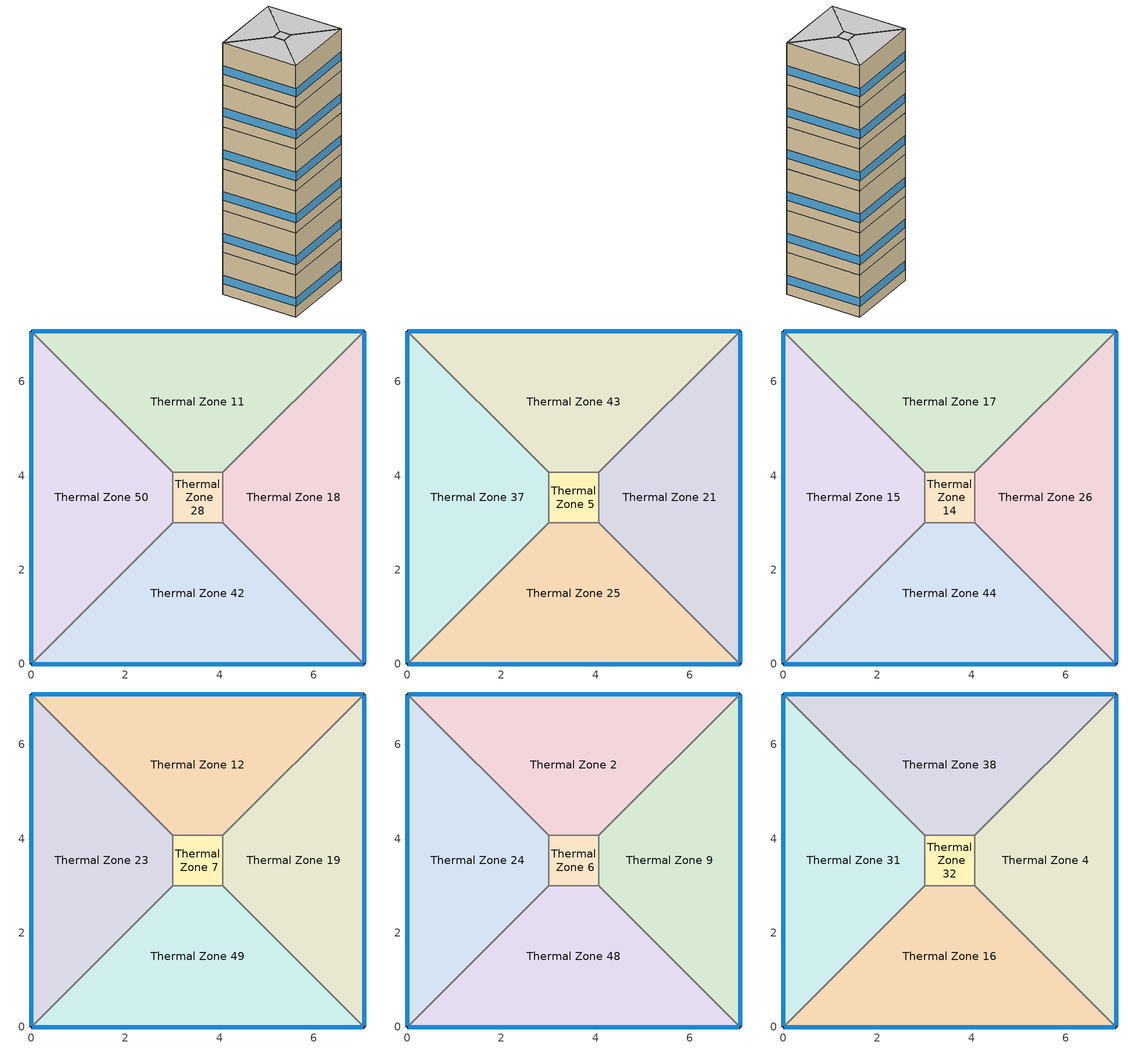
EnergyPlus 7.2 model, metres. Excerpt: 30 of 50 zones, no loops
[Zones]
Thermal Zone 28
 floor ground (000_ExtSlabCarpet_4in_ClimateZone 1-8): 3,3 3,4.07 4.07,4.07 4.07,3 z0
 wall to Thermal Zone 11 (000_Interior Wall): 4.07,4.07 3,4.07 z0:4
 wall to Thermal Zone 42 (000_Interior Wall): 3,3 4.07,3 z0:4
 wall to Thermal Zone 18 (000_Interior Wall): 4.07,3 4.07,4.07 z0:4
 wall to Thermal Zone 50 (000_Interior Wall): 3,4.07 3,3 z0:4
Thermal Zone 11
 floor ground (000_ExtSlabCarpet_4in_ClimateZone 1-8): 0,7.07 7.07,7.07 4.07,4.07 3,4.07 z0
 wall outside (ASHRAE_189.1-2009_ExtWall_SteelFrame_ClimateZone 4-8): 7.07,7.07 0,7.07 z0:4
 wall to Thermal Zone 18 (000_Interior Wall): 4.07,4.07 7.07,7.07 z0:4
 wall to Thermal Zone 50 (000_Interior Wall): 0,7.07 3,4.07 z0:4
 window (ASHRAE_189.1-2009_ExtWindow_ClimateZone 4-5): 7.05,7.07 0.03,7.07 z1:1.81
Thermal Zone 42
 floor ground (000_ExtSlabCarpet_4in_ClimateZone 1-8): 7.07,0 0,0 3,3 4.07,3 z0
 wall outside (ASHRAE_189.1-2009_ExtWall_SteelFrame_ClimateZone 4-8): 0,0 7.07,0 z0:4
 wall to Thermal Zone 50 (000_Interior Wall): 3,3 0,0 z0:4
 wall to Thermal Zone 18 (000_Interior Wall): 7.07,0 4.07,3 z0:4
 window (ASHRAE_189.1-2009_ExtWindow_ClimateZone 4-5): 0.03,0 7.05,0 z1:1.81
Thermal Zone 18
 floor ground (000_ExtSlabCarpet_4in_ClimateZone 1-8): 7.07,7.07 7.07,0 4.07,3 4.07,4.07 z0
 wall outside (ASHRAE_189.1-2009_ExtWall_SteelFrame_ClimateZone 4-8): 7.07,0 7.07,7.07 z0:4
 window (ASHRAE_189.1-2009_ExtWindow_ClimateZone 4-5): 7.07,0.03 7.07,7.05 z1:1.81
Thermal Zone 50
 floor ground (000_ExtSlabCarpet_4in_ClimateZone 1-8): 0,0 0,7.07 3,4.07 3,3 z0
 wall outside (ASHRAE_189.1-2009_ExtWall_SteelFrame_ClimateZone 4-8): 0,7.07 0,0 z0:4
 window (ASHRAE_189.1-2009_ExtWindow_ClimateZone 4-5): 0,7.05 0,0.03 z1:1.81
Thermal Zone 5
 floor to Thermal Zone 28 (000_Interior Floor): 3,3 3,4.07 4.07,4.07 4.07,3 z4
 wall to Thermal Zone 43 (000_Interior Wall): 4.07,4.07 3,4.07 z4:8
 wall to Thermal Zone 37 (000_Interior Wall): 3,4.07 3,3 z4:8
 wall to Thermal Zone 25 (000_Interior Wall): 3,3 4.07,3 z4:8
 wall to Thermal Zone 21 (000_Interior Wall): 4.07,3 4.07,4.07 z4:8
Thermal Zone 37
 floor to Thermal Zone 50 (000_Interior Floor): 0,0 0,7.07 3,4.07 3,3 z4
 wall outside (ASHRAE_189.1-2009_ExtWall_SteelFrame_ClimateZone 4-8): 0,7.07 0,0 z4:8
 wall to Thermal Zone 25 (000_Interior Wall): 0,0 3,3 z4:8
 wall to Thermal Zone 43 (000_Interior Wall): 3,4.07 0,7.07 z4:8
 window (ASHRAE_189.1-2009_ExtWindow_ClimateZone 4-5): 0,7.05 0,0.03 z5:5.81
Thermal Zone 43
 floor to Thermal Zone 11 (000_Interior Floor): 0,7.07 7.07,7.07 4.07,4.07 3,4.07 z4
 wall outside (ASHRAE_189.1-2009_ExtWall_SteelFrame_ClimateZone 4-8): 7.07,7.07 0,7.07 z4:8
 wall to Thermal Zone 21 (000_Interior Wall): 4.07,4.07 7.07,7.07 z4:8
 window (ASHRAE_189.1-2009_ExtWindow_ClimateZone 4-5): 7.05,7.07 0.03,7.07 z5:5.81
Thermal Zone 25
 floor to Thermal Zone 42 (000_Interior Floor): 7.07,0 0,0 3,3 4.07,3 z4
 wall outside (ASHRAE_189.1-2009_ExtWall_SteelFrame_ClimateZone 4-8): 0,0 7.07,0 z4:8
 wall to Thermal Zone 21 (000_Interior Wall): 7.07,0 4.07,3 z4:8
 window (ASHRAE_189.1-2009_ExtWindow_ClimateZone 4-5): 0.03,0 7.05,0 z5:5.81
Thermal Zone 21
 floor to Thermal Zone 18 (000_Interior Floor): 7.07,7.07 7.07,0 4.07,3 4.07,4.07 z4
 wall outside (ASHRAE_189.1-2009_ExtWall_SteelFrame_ClimateZone 4-8): 7.07,0 7.07,7.07 z4:8
 window (ASHRAE_189.1-2009_ExtWindow_ClimateZone 4-5): 7.07,0.03 7.07,7.05 z5:5.81
Thermal Zone 14
 floor to Thermal Zone 5 (000_Interior Floor): 3,3 3,4.07 4.07,4.07 4.07,3 z8
 wall to Thermal Zone 26 (000_Interior Wall): 4.07,3 4.07,4.07 z8:12
 wall to Thermal Zone 15 (000_Interior Wall): 3,4.07 3,3 z8:12
 wall to Thermal Zone 17 (000_Interior Wall): 4.07,4.07 3,4.07 z8:12
 wall to Thermal Zone 44 (000_Interior Wall): 3,3 4.07,3 z8:12
Thermal Zone 17
 floor to Thermal Zone 43 (000_Interior Floor): 0,7.07 7.07,7.07 4.07,4.07 3,4.07 z8
 wall outside (ASHRAE_189.1-2009_ExtWall_SteelFrame_ClimateZone 4-8): 7.07,7.07 0,7.07 z8:12
 wall to Thermal Zone 26 (000_Interior Wall): 4.07,4.07 7.07,7.07 z8:12
 wall to Thermal Zone 15 (000_Interior Wall): 0,7.07 3,4.07 z8:12
 window (ASHRAE_189.1-2009_ExtWindow_ClimateZone 4-5): 7.05,7.07 0.03,7.07 z9:9.81
Thermal Zone 44
 floor to Thermal Zone 25 (000_Interior Floor): 7.07,0 0,0 3,3 4.07,3 z8
 wall outside (ASHRAE_189.1-2009_ExtWall_SteelFrame_ClimateZone 4-8): 0,0 7.07,0 z8:12
 wall to Thermal Zone 15 (000_Interior Wall): 3,3 0,0 z8:12
 wall to Thermal Zone 26 (000_Interior Wall): 7.07,0 4.07,3 z8:12
 window (ASHRAE_189.1-2009_ExtWindow_ClimateZone 4-5): 0.03,0 7.05,0 z9:9.81
Thermal Zone 26
 floor to Thermal Zone 21 (000_Interior Floor): 7.07,7.07 7.07,0 4.07,3 4.07,4.07 z8
 wall outside (ASHRAE_189.1-2009_ExtWall_SteelFrame_ClimateZone 4-8): 7.07,0 7.07,7.07 z8:12
 window (ASHRAE_189.1-2009_ExtWindow_ClimateZone 4-5): 7.07,0.03 7.07,7.05 z9:9.81
Thermal Zone 15
 floor to Thermal Zone 37 (000_Interior Floor): 0,0 0,7.07 3,4.07 3,3 z8
 wall outside (ASHRAE_189.1-2009_ExtWall_SteelFrame_ClimateZone 4-8): 0,7.07 0,0 z8:12
 window (ASHRAE_189.1-2009_ExtWindow_ClimateZone 4-5): 0,7.05 0,0.03 z9:9.81
Thermal Zone 7
 floor to Thermal Zone 14 (000_Interior Floor): 3,3 3,4.07 4.07,4.07 4.07,3 z12
 wall to Thermal Zone 12 (000_Interior Wall): 4.07,4.07 3,4.07 z12:16
 wall to Thermal Zone 49 (000_Interior Wall): 3,3 4.07,3 z12:16
 wall to Thermal Zone 23 (000_Interior Wall): 3,4.07 3,3 z12:16
 wall to Thermal Zone 19 (000_Interior Wall): 4.07,3 4.07,4.07 z12:16
Thermal Zone 49
 floor to Thermal Zone 44 (000_Interior Floor): 7.07,0 0,0 3,3 4.07,3 z12
 wall outside (ASHRAE_189.1-2009_ExtWall_SteelFrame_ClimateZone 4-8): 0,0 7.07,0 z12:16
 wall to Thermal Zone 19 (000_Interior Wall): 7.07,0 4.07,3 z12:16
 wall to Thermal Zone 23 (000_Interior Wall): 3,3 0,0 z12:16
 window (ASHRAE_189.1-2009_ExtWindow_ClimateZone 4-5): 0.03,0 7.05,0 z13:13.81
Thermal Zone 19
 floor to Thermal Zone 26 (000_Interior Floor): 7.07,7.07 7.07,0 4.07,3 4.07,4.07 z12
 wall outside (ASHRAE_189.1-2009_ExtWall_SteelFrame_ClimateZone 4-8): 7.07,0 7.07,7.07 z12:16
 wall to Thermal Zone 12 (000_Interior Wall): 7.07,7.07 4.07,4.07 z12:16
 window (ASHRAE_189.1-2009_ExtWindow_ClimateZone 4-5): 7.07,0.03 7.07,7.05 z13:13.81
Thermal Zone 12
 floor to Thermal Zone 17 (000_Interior Floor): 0,7.07 7.07,7.07 4.07,4.07 3,4.07 z12
 wall outside (ASHRAE_189.1-2009_ExtWall_SteelFrame_ClimateZone 4-8): 7.07,7.07 0,7.07 z12:16
 wall to Thermal Zone 23 (000_Interior Wall): 0,7.07 3,4.07 z12:16
 window (ASHRAE_189.1-2009_ExtWindow_ClimateZone 4-5): 7.05,7.07 0.03,7.07 z13:13.81
Thermal Zone 23
 floor to Thermal Zone 15 (000_Interior Floor): 0,0 0,7.07 3,4.07 3,3 z12
 wall outside (ASHRAE_189.1-2009_ExtWall_SteelFrame_ClimateZone 4-8): 0,7.07 0,0 z12:16
 window (ASHRAE_189.1-2009_ExtWindow_ClimateZone 4-5): 0,7.05 0,0.03 z13:13.81
Thermal Zone 6
 floor to Thermal Zone 7 (000_Interior Floor): 3,3 3,4.07 4.07,4.07 4.07,3 z16
 wall to Thermal Zone 2 (000_Interior Wall): 4.07,4.07 3,4.07 z16:20
 wall to Thermal Zone 48 (000_Interior Wall): 3,3 4.07,3 z16:20
 wall to Thermal Zone 9 (000_Interior Wall): 4.07,3 4.07,4.07 z16:20
 wall to Thermal Zone 24 (000_Interior Wall): 3,4.07 3,3 z16:20
Thermal Zone 9
 floor to Thermal Zone 19 (000_Interior Floor): 7.07,7.07 7.07,0 4.07,3 4.07,4.07 z16
 wall outside (ASHRAE_189.1-2009_ExtWall_SteelFrame_ClimateZone 4-8): 7.07,0 7.07,7.07 z16:20
 wall to Thermal Zone 48 (000_Interior Wall): 4.07,3 7.07,0 z16:20
 wall to Thermal Zone 2 (000_Interior Wall): 7.07,7.07 4.07,4.07 z16:20
 window (ASHRAE_189.1-2009_ExtWindow_ClimateZone 4-5): 7.07,0.03 7.07,7.05 z17:17.81
Thermal Zone 24
 floor to Thermal Zone 23 (000_Interior Floor): 0,0 0,7.07 3,4.07 3,3 z16
 wall outside (ASHRAE_189.1-2009_ExtWall_SteelFrame_ClimateZone 4-8): 0,7.07 0,0 z16:20
 wall to Thermal Zone 48 (000_Interior Wall): 0,0 3,3 z16:20
 wall to Thermal Zone 2 (000_Interior Wall): 3,4.07 0,7.07 z16:20
 window (ASHRAE_189.1-2009_ExtWindow_ClimateZone 4-5): 0,7.05 0,0.03 z17:17.81
Thermal Zone 2
 floor to Thermal Zone 12 (000_Interior Floor): 0,7.07 7.07,7.07 4.07,4.07 3,4.07 z16
 wall outside (ASHRAE_189.1-2009_ExtWall_SteelFrame_ClimateZone 4-8): 7.07,7.07 0,7.07 z16:20
 window (ASHRAE_189.1-2009_ExtWindow_ClimateZone 4-5): 7.05,7.07 0.03,7.07 z17:17.81
Thermal Zone 48
 floor to Thermal Zone 49 (000_Interior Floor): 7.07,0 0,0 3,3 4.07,3 z16
 wall outside (ASHRAE_189.1-2009_ExtWall_SteelFrame_ClimateZone 4-8): 0,0 7.07,0 z16:20
 window (ASHRAE_189.1-2009_ExtWindow_ClimateZone 4-5): 0.03,0 7.05,0 z17:17.81
Thermal Zone 32
 floor to Thermal Zone 6 (000_Interior Floor): 3,3 3,4.07 4.07,4.07 4.07,3 z20
 wall to Thermal Zone 31 (000_Interior Wall): 3,4.07 3,3 z20:24
 wall to Thermal Zone 4 (000_Interior Wall): 4.07,3 4.07,4.07 z20:24
 wall to Thermal Zone 38 (000_Interior Wall): 4.07,4.07 3,4.07 z20:24
 wall to Thermal Zone 16 (000_Interior Wall): 3,3 4.07,3 z20:24
 ceiling to Thermal Zone 47 (000_Interior Ceiling): 4.07,3 4.07,4.07 3,4.07 3,3 z24
Thermal Zone 31
 floor to Thermal Zone 24 (000_Interior Floor): 0,0 0,7.07 3,4.07 3,3 z20
 wall outside (ASHRAE_189.1-2009_ExtWall_SteelFrame_ClimateZone 4-8): 0,7.07 0,0 z20:24
 wall to Thermal Zone 16 (000_Interior Wall): 0,0 3,3 z20:24
 wall to Thermal Zone 38 (000_Interior Wall): 3,4.07 0,7.07 z20:24
 window (ASHRAE_189.1-2009_ExtWindow_ClimateZone 4-5): 0,7.05 0,0.03 z21:21.81
 ceiling to Thermal Zone 33 (000_Interior Ceiling): 3,3 3,4.07 0,7.07 0,0 z24
Thermal Zone 4
 floor to Thermal Zone 9 (000_Interior Floor): 7.07,7.07 7.07,0 4.07,3 4.07,4.07 z20
 wall outside (ASHRAE_189.1-2009_ExtWall_SteelFrame_ClimateZone 4-8): 7.07,0 7.07,7.07 z20:24
 wall to Thermal Zone 38 (000_Interior Wall): 7.07,7.07 4.07,4.07 z20:24
 wall to Thermal Zone 16 (000_Interior Wall): 4.07,3 7.07,0 z20:24
 window (ASHRAE_189.1-2009_ExtWindow_ClimateZone 4-5): 7.07,0.03 7.07,7.05 z21:21.81
 ceiling to Thermal Zone 34 (000_Interior Ceiling): 4.07,4.07 4.07,3 7.07,0 7.07,7.07 z24
Thermal Zone 16
 floor to Thermal Zone 48 (000_Interior Floor): 7.07,0 0,0 3,3 4.07,3 z20
 wall outside (ASHRAE_189.1-2009_ExtWall_SteelFrame_ClimateZone 4-8): 0,0 7.07,0 z20:24
 window (ASHRAE_189.1-2009_ExtWindow_ClimateZone 4-5): 0.03,0 7.05,0 z21:21.81
 ceiling to Thermal Zone 22 (000_Interior Ceiling): 4.07,3 3,3 0,0 7.07,0 z24
Thermal Zone 38
 floor to Thermal Zone 2 (000_Interior Floor): 0,7.07 7.07,7.07 4.07,4.07 3,4.07 z20
 wall outside (ASHRAE_189.1-2009_ExtWall_SteelFrame_ClimateZone 4-8): 7.07,7.07 0,7.07 z20:24
 window (ASHRAE_189.1-2009_ExtWindow_ClimateZone 4-5): 7.05,7.07 0.03,7.07 z21:21.81
 ceiling to Thermal Zone 35 (000_Interior Ceiling): 3,4.07 4.07,4.07 7.07,7.07 0,7.07 z24
[Site:Location]
San Francisco Intl Ap_CA_USA Design_Conditions: Latitude {deg}=37.62; Longitude {deg}=-122.4; Time Zone {hr}=-8; Elevation {m}=2
[SizingPeriod:DesignDay] Day of Month=21; Dry-Bulb Temperature Range Modifier Type=DefaultMultipliers; Barometric Pressure {Pa}=101301; Rain Indicator=No; Snow Indicator=No; Daylight Saving Time Indicator=No
Name | Month | Day Type | Maximum Dry-Bulb Temperature {C} | Daily Dry-Bulb Temperature Range {deltaC} | Humidity Condition Type | Wetbulb or DewPoint at Maximum Dry-Bulb {C} | Wind Speed {m/s} | Wind Direction {deg} | Solar Model Indicator | ASHRAE Clear Sky Optical Depth for Beam Irradiance (taub) | ASHRAE Clear Sky Optical Depth for Diffuse Irradiance (taud) | Enthalpy at Maximum Dry-Bulb {J/kg} | Sky Clearness
San Francisco Intl Ap Ann Clg .4% Condns DP=>MDB | 8 | SummerDesignDay | 19.9 | 8.5 | Dewpoint | 16.1 | 5.9 | 310 | ASHRAETau | 0.365 | 2.435
San Francisco Intl Ap Ann Clg .4% Condns Enth=>MDB | 8 | SummerDesignDay | 25.8 | 8.5 | Enthalpy |  | 5.9 | 310 | ASHRAETau | 0.365 | 2.435 | 52400
San Francisco Intl Ap Ann Htg Wind 99% Condns WS=>MCDB | 1 | WinterDesignDay | 12.2 | 0 | Wetbulb | 12.2 | 11.6 | 150 | ASHRAEClearSky |  |  |  | 0
San Francisco Intl Ap Ann Clg 1% Condns WB=>MDB | 8 | SummerDesignDay | 23.9 | 8.5 | Wetbulb | 17.8 | 5.9 | 310 | ASHRAETau | 0.365 | 2.435
[Building]
Building 1
[Material] Thermal Absorptance=0.9
Name | Roughness | Thickness {m} | Conductivity {W/m-K} | Density {kg/m3} | Specific Heat {J/kg-K} | Solar Absorptance | Visible Absorptance
MAT-CC05 4 HW CONCRETE | Rough | 0.1016 | 1.311 | 2240 | 836.8 | 0.7 | 0.7
1/2IN Gypsum | Smooth | 0.0127 | 0.16 | 784.9 | 830 | 0.92 | 0.92
000_F16 Acoustic tile | MediumSmooth | 0.0191 | 0.06 | 368 | 590 | 0.7 | 0.7
Wall Insulation [39] | MediumRough | 0.1184 | 0.045 | 265 | 836.8 | 0.7 | 0.7
000_G01a 19mm gypsum board | MediumSmooth | 0.019 | 0.16 | 800 | 1090 | 0.7 | 0.7
000_M11 100mm lightweight concrete | MediumRough | 0.1016 | 0.53 | 1280 | 840 | 0.7 | 0.7
[Material:AirGap]
Name | Thermal Resistance {m2-K/W}
000_F05 Ceiling air space resistance | 0.18
000_F04 Wall air space resistance | 0.15
[Material:NoMass] Thermal Absorptance=0.9; Solar Absorptance=0.7
Name | Roughness | Thermal Resistance {m2-K/W} | Visible Absorptance
CP02 CARPET PAD | VeryRough | 0.2165 | 0.8
MAT-SHEATH | Rough | 0.3626 | 0.7
[WindowMaterial:Glazing]
Theoretical Glass [207]: Optical Data Type=SpectralAverage; Thickness {m}=0.003; Solar Transmittance at Normal Incidence=0.3311; Front Side Solar Reflectance at Normal Incidence=0.6189; Back Side Solar Reflectance at Normal Incidence=0.6189; Visible Transmittance at Normal Incidence=0.44; Front Side Visible Reflectance at Normal Incidence=0.51; Back Side Visible Reflectance at Normal Incidence=0.51; Infrared Transmittance at Normal Incidence=0; Front Side Infrared Hemispherical Emissivity=0.9; Back Side Infrared Hemispherical Emissivity=0.9; Conductivity {W/m-K}=0.0133; Dirt Correction Factor for Solar and Visible Transmittance=1; Solar Diffusing=No
[Construction]
000_Interior Floor: 000_F16 Acoustic tile, 000_F05 Ceiling air space resistance, 000_M11 100mm lightweight concrete
000_ExtSlabCarpet_4in_ClimateZone 1-8: MAT-CC05 4 HW CONCRETE, CP02 CARPET PAD
ASHRAE_189.1-2009_ExtWindow_ClimateZone 4-5: Theoretical Glass [207]
ASHRAE_189.1-2009_ExtWall_SteelFrame_ClimateZone 4-8: MAT-SHEATH, Wall Insulation [39], 1/2IN Gypsum
000_Interior Ceiling: 000_M11 100mm lightweight concrete, 000_F05 Ceiling air space resistance, 000_F16 Acoustic tile
000_Interior Wall: 000_G01a 19mm gypsum board, 000_F04 Wall air space resistance, 000_G01a 19mm gypsum board
[AvailabilityManager:Scheduled]
Name | Schedule
AvailabilityManager:Scheduled {da6f32ce-d759-4317-886d-5e0cee3b4448} | Schedule:Compact {2d8d5960-9936-4176-9a1e-5559da9d1728}
AvailabilityManager:Scheduled {f4b3cdbf-f638-4c21-8dcc-960454c851f1} | Schedule:Compact {0297a93b-b27f-44e5-9219-4d030260cccb}
[Zone]
Thermal Zone 14; Thermal Zone 6; Thermal Zone 9; Thermal Zone 28; Thermal Zone 7; Thermal Zone 17; Thermal Zone 44; Thermal Zone 5; Thermal Zone 32; Thermal Zone 24; Thermal Zone 11; Thermal Zone 26; Thermal Zone 37; Thermal Zone 2; Thermal Zone 49; Thermal Zone 31; Thermal Zone 42; Thermal Zone 19; Thermal Zone 43; Thermal Zone 12; Thermal Zone 25; Thermal Zone 21; Thermal Zone 15; Thermal Zone 4; Thermal Zone 18; Thermal Zone 16; Thermal Zone 38; Thermal Zone 23; Thermal Zone 48; Thermal Zone 50
[Schedule:Compact]
Schedule:Compact {2d8d5960-9936-4176-9a1e-5559da9d1728}; Schedule:Compact {0297a93b-b27f-44e5-9219-4d030260cccb}: Through: 12/31, For: AllDays, Until: 24:00, 1
